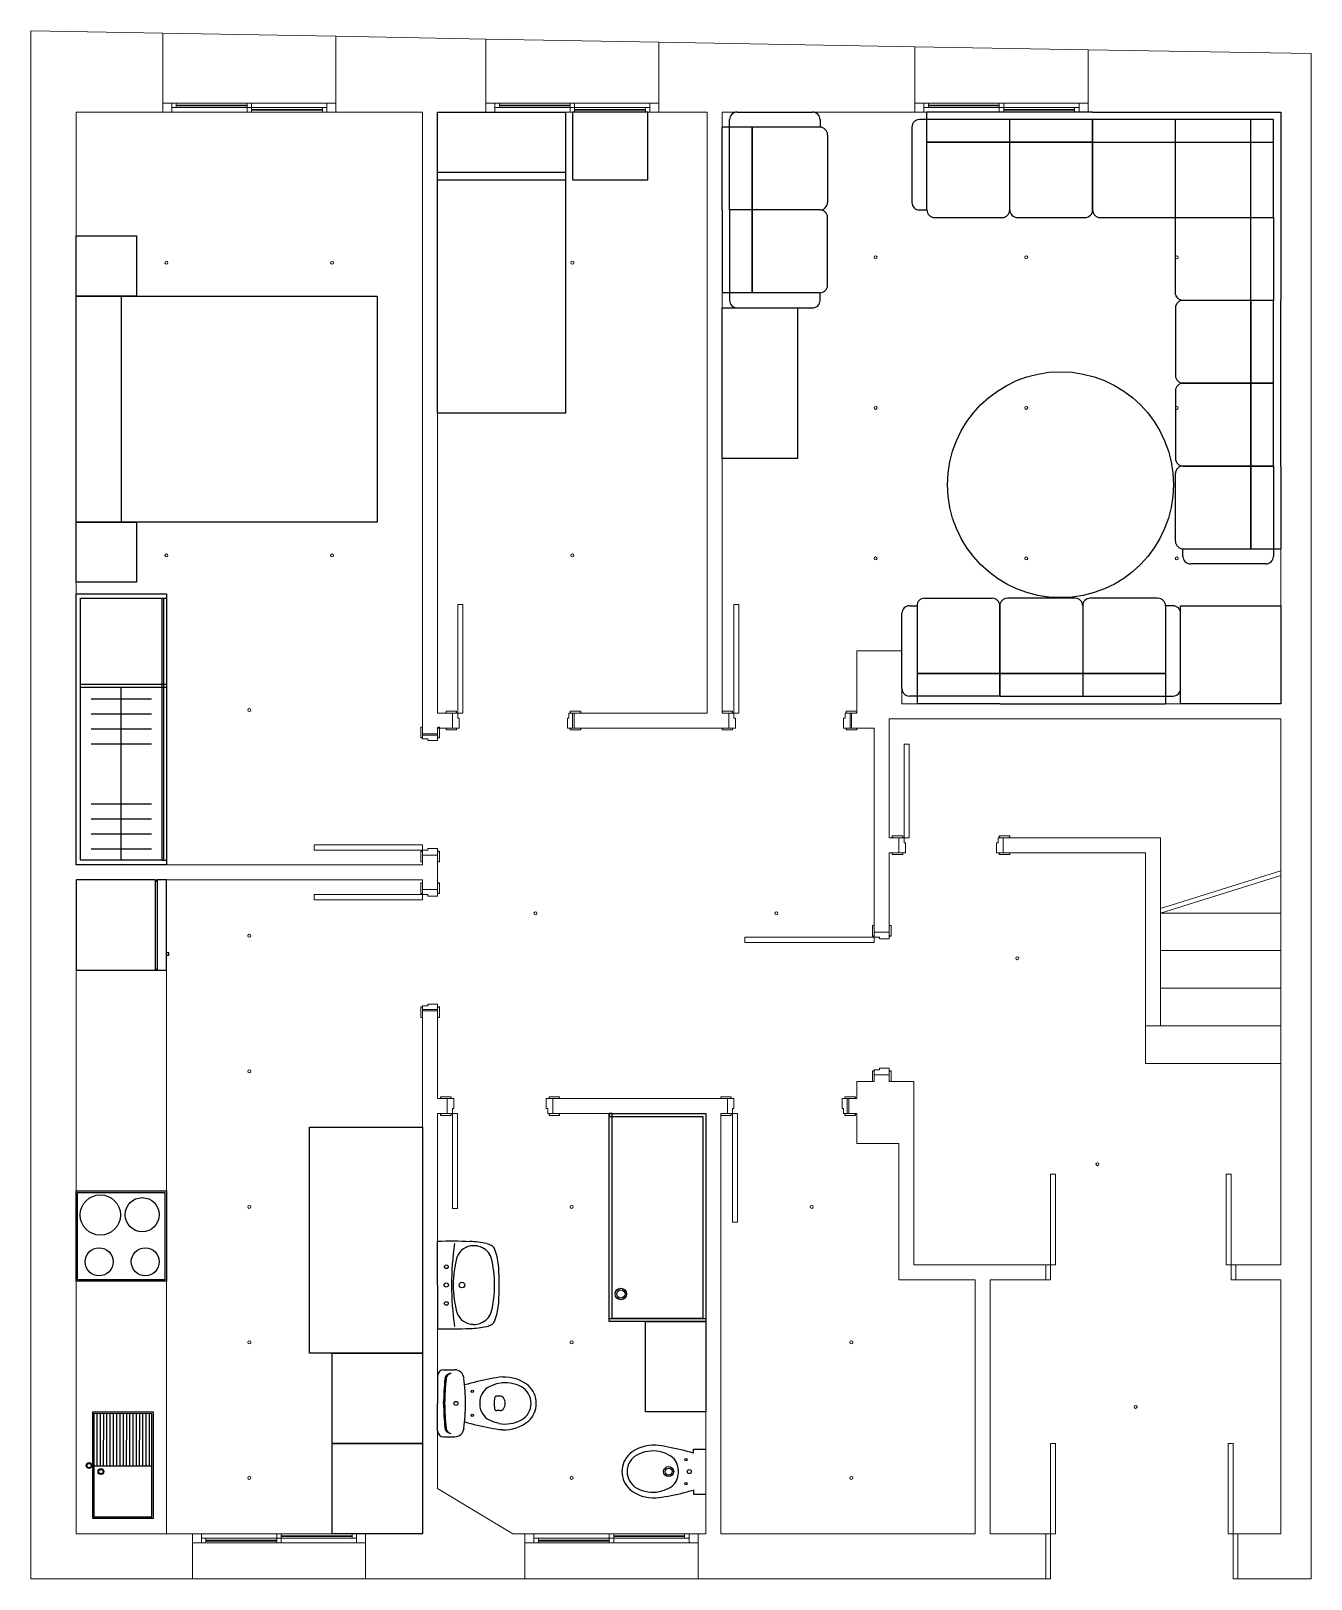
# Model space of a CAD drawing. Header units: millimetres. Extents: x -4.1 to 4.4, y -4.4 to 5.9.
import ezdxf

# ---------------------------------------------------------------- set-up
doc = ezdxf.new("R2010")
doc.units = ezdxf.units.MM
for name, color, linetype, lineweight in [('00_A_CARP', 4, 'Continuous', 9), ('00_A_ESCALERA', 250, 'Continuous', 9), ('00_A_MOBILIARIO', 40, 'Continuous', 5), ('00_A_MUROS', 5, 'Continuous', 15), ('00_A_PUERTAS', 71, 'Continuous', 9), ('00_Iluminacion', 6, 'Continuous', 0), ('00_Orientacion', 1, 'Continuous', 0)]:
    doc.layers.add(name, color=color, linetype=linetype, lineweight=lineweight)
for name, color, linetype in [('AlmacenaminetoAlto_60x40_7', 7, 'Continuous'), ('AlmacenaminetoAlto_60x60_8', 7, 'Continuous'), ('AlmacenaminetoAlto_60x60_9', 7, 'Continuous'), ('Armario_4', 7, 'Continuous'), ('bidé_1', 7, 'Continuous'), ('CamaIndividual_11', 7, 'Continuous'), ('CamaMatrimonio_10', 7, 'Continuous'), ('Ducha_2', 7, 'Continuous'), ('Fregadero_12', 7, 'Continuous'), ('Fuegos_3', 7, 'Continuous'), ('Inodoro_5', 7, 'Continuous'), ('Lavabo_6', 7, 'Continuous'), ('MesaCuadrada_65x65_13', 7, 'Continuous'), ('MesaRectangular_100x75_14', 7, 'Continuous'), ('MesaRedonda_18', 7, 'Continuous'), ('MesillaCuadrada_ 40x40_15', 7, 'Continuous'), ('MesillaCuadrada_ 40x40_16', 7, 'Continuous'), ('MesillaCuadrada_50x45_17', 7, 'Continuous'), ('MuebleRectangular_100x50_19', 7, 'Continuous'), ('Nevera_20', 7, 'Continuous'), ('SofaDerecha_21', 7, 'Continuous'), ('SofaDerecha_23', 7, 'Continuous'), ('SofaDerecha_31', 7, 'Continuous'), ('SofaEsquina_28', 7, 'Continuous'), ('SofaIntermedio_25', 7, 'Continuous'), ('SofaIntermedio_26', 7, 'Continuous'), ('SofaIntermedio_27', 7, 'Continuous'), ('SofaIntermedio_30', 7, 'Continuous'), ('SofaIzquierda_22', 7, 'Continuous'), ('SofaIzquierda_24', 7, 'Continuous'), ('SofaIzquierda_29', 7, 'Continuous')]:
    doc.layers.add(name, color=color, linetype=linetype)

msp = doc.modelspace()

# ---------------------------------------------------------------- linework, layer by layer
at = {"layer": '00_A_CARP'}
for p, q in [((-2.031, 5.38), (-3.181, 5.38)), ((-3.181, 5.32), (-3.181, 5.38)), ((-3.121, 5.32), (-3.121, 5.38)), ((-2.091, 5.35), (-3.121, 5.35)), ((-3.091, 5.367), (-3.091, 5.38)), ((-3.091, 5.367), (-2.621, 5.367)), ((-3.091, 5.362), (-3.091, 5.367)), ((-3.091, 5.362), (-2.621, 5.362)), ((-3.091, 5.35), (-3.091, 5.362)), ((-2.121, 5.337), (-2.121, 5.35)), ((-2.091, 5.32), (-2.091, 5.38)), ((-2.031, 5.32), (-2.031, 5.38)), ((0.114, 5.38), (-1.036, 5.38)), ((-1.036, 5.32), (-1.036, 5.38)), ((-0.976, 5.32), (-0.976, 5.38)), ((0.054, 5.35), (-0.976, 5.35)), ((-0.946, 5.367), (-0.946, 5.38)), ((-0.946, 5.367), (-0.476, 5.367)), ((-0.946, 5.362), (-0.946, 5.367)), ((-0.946, 5.362), (-0.476, 5.362)), ((-0.946, 5.35), (-0.946, 5.362)), ((0.024, 5.337), (0.024, 5.35)), ((0.054, 5.32), (0.054, 5.38)), ((0.114, 5.32), (0.114, 5.38)), ((2.963, 5.38), (1.813, 5.38)), ((1.813, 5.32), (1.813, 5.38)), ((1.873, 5.32), (1.873, 5.38)), ((2.903, 5.35), (1.873, 5.35)), ((1.903, 5.367), (1.903, 5.38)), ((1.903, 5.367), (2.373, 5.367)), ((1.903, 5.362), (1.903, 5.367)), ((1.903, 5.362), (2.373, 5.362)), ((1.903, 5.35), (1.903, 5.362)), ((2.873, 5.337), (2.873, 5.35)), ((2.903, 5.32), (2.903, 5.38)), ((2.963, 5.32), (2.963, 5.38)), ((-2.031, 5.32), (-3.181, 5.32)), ((-2.121, 5.337), (-2.591, 5.337)), ((-2.121, 5.332), (-2.591, 5.332)), ((-2.121, 5.337), (-2.121, 5.332)), ((-2.121, 5.32), (-2.121, 5.332)), ((0.114, 5.32), (-1.036, 5.32)), ((0.024, 5.337), (-0.446, 5.337)), ((0.024, 5.332), (-0.446, 5.332)), ((0.024, 5.337), (0.024, 5.332)), ((0.024, 5.32), (0.024, 5.332)), ((2.963, 5.32), (1.813, 5.32)), ((2.873, 5.337), (2.403, 5.337)), ((2.873, 5.332), (2.403, 5.332)), ((2.873, 5.337), (2.873, 5.332)), ((2.873, 5.32), (2.873, 5.332)), ((-1.834, -4.12), (-2.984, -4.12)), ((-2.984, -4.12), (-2.984, -4.18)), ((-1.834, -4.18), (-2.984, -4.18)), ((-2.924, -4.12), (-2.924, -4.18)), ((-1.894, -4.15), (-2.924, -4.15)), ((-2.894, -4.15), (-2.894, -4.163)), ((-2.894, -4.163), (-2.424, -4.163)), ((-2.894, -4.163), (-2.894, -4.168)), ((-2.894, -4.168), (-2.424, -4.168)), ((-2.894, -4.168), (-2.894, -4.18)), ((-1.924, -4.133), (-2.394, -4.133)), ((-1.924, -4.138), (-2.394, -4.138)), ((-1.924, -4.12), (-1.924, -4.133)), ((-1.924, -4.138), (-1.924, -4.133)), ((-1.924, -4.138), (-1.924, -4.15)), ((-1.894, -4.12), (-1.894, -4.18)), ((-1.834, -4.12), (-1.834, -4.18)), ((0.374, -4.12), (-0.776, -4.12)), ((-0.776, -4.12), (-0.776, -4.18)), ((0.374, -4.18), (-0.776, -4.18)), ((-0.716, -4.12), (-0.716, -4.18)), ((0.314, -4.15), (-0.716, -4.15)), ((-0.686, -4.15), (-0.686, -4.163)), ((-0.686, -4.163), (-0.216, -4.163)), ((-0.686, -4.163), (-0.686, -4.168)), ((-0.686, -4.168), (-0.216, -4.168)), ((-0.686, -4.168), (-0.686, -4.18)), ((0.284, -4.133), (-0.186, -4.133)), ((0.284, -4.138), (-0.186, -4.138)), ((0.284, -4.12), (0.284, -4.133)), ((0.284, -4.138), (0.284, -4.133)), ((0.284, -4.138), (0.284, -4.15)), ((0.314, -4.12), (0.314, -4.18)), ((0.374, -4.12), (0.374, -4.18))]:
    msp.add_line(p, q, dxfattribs=at)
at = {"layer": '00_A_CARP', "linetype": 'Continuous'}
for points in [[(-3.181, 5.843), (-2.031, 5.823)], [(-1.036, 5.805), (0.114, 5.785)], [(1.813, 5.754), (2.963, 5.734)], [(-2.984, -4.42), (-1.834, -4.42)], [(-0.776, -4.42), (0.374, -4.42)]]:
    msp.add_lwpolyline(points, dxfattribs=at)
at = {"layer": '00_A_CARP'}
for points in [[(-2.621, 5.38), (-2.621, 5.32)], [(-2.591, 5.38), (-2.591, 5.32)], [(-0.476, 5.38), (-0.476, 5.32)], [(-0.446, 5.38), (-0.446, 5.32)], [(2.373, 5.38), (2.373, 5.32)], [(2.403, 5.38), (2.403, 5.32)], [(-2.424, -4.18), (-2.424, -4.12)], [(-2.394, -4.18), (-2.394, -4.12)], [(-0.216, -4.18), (-0.216, -4.12)], [(-0.186, -4.18), (-0.186, -4.12)]]:
    msp.add_lwpolyline(points, dxfattribs=at)
at = {"layer": '00_A_ESCALERA', "linetype": 'Continuous'}
for points in [[(4.243, 0.283), (3.443, 0.033)], [(4.243, 0.252), (3.443, 0.002)], [(3.443, 0.002), (4.243, 0.002)], [(4.243, 0.002), (3.443, 0.002)], [(3.443, -0.248), (4.243, -0.248)], [(4.243, -0.248), (3.443, -0.248)], [(3.443, -0.498), (4.243, -0.498)], [(4.243, -0.498), (3.443, -0.498)], [(4.243, -0.998), (3.343, -0.998), (3.343, -0.748), (4.243, -0.748)], [(4.243, -0.748), (3.343, -0.748), (3.343, -0.748)]]:
    msp.add_lwpolyline(points, dxfattribs=at)
at = {"layer": '00_A_MOBILIARIO', "linetype": 'Continuous'}
msp.add_lwpolyline([(-3.756, -0.378), (-3.156, -0.378), (-3.156, -4.12)], dxfattribs=at)
at = {"layer": '00_A_MUROS', "linetype": 'Continuous'}
for points in [[(-3.181, 5.843), (-4.056, 5.859), (-4.056, -4.42), (-2.984, -4.42)], [(-3.181, 5.32), (-3.181, 5.843)], [(-1.036, 5.805), (-2.031, 5.823)], [(-2.031, 5.32), (-2.031, 5.823)], [(-1.036, 5.32), (-1.036, 5.805)], [(1.813, 5.754), (0.114, 5.785)], [(0.114, 5.32), (0.114, 5.785)], [(4.243, 1.392), (1.727, 1.392), (1.727, 1.392), (1.727, 1.542), (1.727, 1.742), (1.427, 1.742), (1.427, 1.33), (1.393, 1.33), (1.393, 1.23), (1.543, 1.23), (1.543, -0.125), (1.643, -0.125), (1.643, 0.402), (1.707, 0.402), (1.707, 0.502), (1.643, 0.502), (1.643, 1.292), (4.243, 1.292), (4.243, -2.333), (3.943, -2.333), (3.943, -2.433), (4.243, -2.433), (4.243, -4.12), (3.956, -4.12), (3.956, -4.42), (4.443, -4.42), (4.443, 5.708), (2.963, 5.734)], [(1.813, 5.32), (1.813, 5.754)], [(2.963, 5.32), (2.963, 5.734)], [(-3.756, 0.322), (-3.756, 5.32), (-3.181, 5.32)], [(-2.031, 5.32), (-1.456, 5.32), (-1.456, 1.182), (-1.356, 1.182), (-1.356, 1.23), (-1.256, 1.23), (-1.256, 1.33)], [(-1.256, 1.33), (-1.356, 1.33), (-1.356, 5.32), (-1.036, 5.32)], [(0.114, 5.32), (0.433, 5.32), (0.433, 1.33), (-0.46, 1.33), (-0.46, 1.23), (0.577, 1.23)], [(1.813, 5.32), (0.533, 5.32), (0.533, 1.33), (0.577, 1.33)], [(4.243, 1.392), (4.243, 5.32), (2.963, 5.32)], [(0.577, 1.33), (0.577, 1.23)], [(1.647, 0.502), (1.707, 0.502)], [(2.399, 0.402), (2.399, 0.502), (3.443, 0.502), (3.443, -0.748), (3.343, -0.748), (3.343, 0.402), (2.399, 0.402)], [(-1.456, 0.322), (-3.756, 0.322)], [(-1.456, 0.322), (-1.456, 0.386)], [(-1.456, 0.386), (-1.356, 0.386)], [(-1.356, 0.158), (-1.356, 0.386)], [(-2.984, -4.42), (-2.984, -4.12), (-3.756, -4.12), (-3.756, 0.222)], [(-1.456, 0.222), (-3.756, 0.222)], [(-1.456, 0.158), (-1.456, 0.222)], [(-1.456, 0.158), (-1.356, 0.158)], [(-1.456, -4.12), (-1.456, -0.638)], [(-1.456, -0.638), (-1.356, -0.638), (-1.356, -1.23), (-1.292, -1.23)], [(0.524, -4.12), (2.213, -4.12), (2.213, -2.433), (1.707, -2.433), (1.707, -1.529), (1.427, -1.529), (1.427, -1.33), (1.364, -1.33), (1.364, -1.23), (1.427, -1.23), (1.427, -1.117), (1.543, -1.117), (1.543, -1.073), (1.643, -1.073), (1.643, -1.117)], [(2.683, -4.12), (2.313, -4.12), (2.313, -2.433), (2.683, -2.433), (2.683, -2.333), (2.333, -2.333), (1.807, -2.333), (1.807, -1.117), (1.643, -1.117), (1.727, -1.117)], [(-1.292, -1.23), (-1.292, -1.33), (-1.356, -1.33), (-1.356, -3.82)], [(-0.59, -1.23), (0.568, -1.23), (0.568, -1.33), (0.524, -1.33), (0.524, -4.12)], [(-0.59, -1.23), (-0.59, -1.33), (0.424, -1.33), (0.424, -4.12)], [(2.433, -2.433), (2.313, -2.433)], [(-1.356, -3.82), (-0.856, -4.12)], [(-1.456, -4.12), (-1.834, -4.12)], [(-1.834, -4.12), (-1.834, -4.42)], [(-0.776, -4.12), (-0.856, -4.12)], [(-0.776, -4.12), (-0.776, -4.42)], [(0.424, -4.12), (0.374, -4.12)], [(0.374, -4.12), (0.374, -4.42)], [(2.683, -4.12), (2.683, -4.42)], [(-1.834, -4.42), (-0.776, -4.42)], [(0.374, -4.42), (2.683, -4.42)]]:
    msp.add_lwpolyline(points, dxfattribs=at)
at = {"layer": '00_A_PUERTAS', "lineweight": 0, "extrusion": (-3.58896e-08, 2.68104e-09, 1)}
for p, q in [((-1.3, 1.333), (-1.3, 1.342)), ((-1.3, 1.342), (-1.23, 1.342)), ((-1.23, 1.342), (-1.23, 1.333)), ((-0.476, 1.342), (-0.476, 1.333)), ((-0.406, 1.342), (-0.476, 1.342)), ((-0.406, 1.333), (-0.406, 1.342)), ((0.533, 1.333), (0.533, 1.342)), ((0.533, 1.342), (0.603, 1.342)), ((0.603, 1.342), (0.603, 1.333)), ((1.357, 1.342), (1.357, 1.333)), ((1.427, 1.342), (1.357, 1.342)), ((1.427, 1.333), (1.427, 1.342)), ((-1.297, 1.333), (-1.3, 1.333)), ((-1.297, 1.33), (-1.297, 1.333)), ((-1.233, 1.33), (-1.297, 1.33)), ((-1.23, 1.333), (-1.233, 1.333)), ((-1.233, 1.333), (-1.233, 1.33)), ((-0.494, 1.295), (-0.494, 1.23)), ((-0.484, 1.295), (-0.494, 1.295)), ((-0.484, 1.33), (-0.484, 1.295)), ((-0.45, 1.33), (-0.484, 1.33)), ((-0.476, 1.333), (-0.473, 1.333)), ((-0.473, 1.333), (-0.473, 1.33)), ((-0.473, 1.33), (-0.409, 1.33)), ((-0.45, 1.33), (-0.45, 1.23)), ((-0.409, 1.333), (-0.406, 1.333)), ((-0.409, 1.33), (-0.409, 1.333)), ((0.536, 1.333), (0.533, 1.333)), ((0.536, 1.33), (0.536, 1.333)), ((0.6, 1.33), (0.536, 1.33)), ((0.603, 1.333), (0.6, 1.333)), ((0.6, 1.333), (0.6, 1.33)), ((1.339, 1.295), (1.339, 1.23)), ((1.349, 1.295), (1.339, 1.295)), ((1.349, 1.33), (1.349, 1.295)), ((1.383, 1.33), (1.349, 1.33)), ((1.357, 1.333), (1.36, 1.333)), ((1.36, 1.333), (1.36, 1.33)), ((1.36, 1.33), (1.424, 1.33)), ((1.383, 1.33), (1.383, 1.23)), ((1.424, 1.333), (1.427, 1.333)), ((1.424, 1.33), (1.424, 1.333)), ((-1.297, 1.227), (-1.3, 1.227)), ((-1.3, 1.227), (-1.3, 1.218)), ((-1.3, 1.218), (-1.23, 1.218)), ((-1.297, 1.23), (-1.297, 1.227)), ((-1.233, 1.23), (-1.297, 1.23)), ((-1.233, 1.227), (-1.233, 1.23)), ((-1.23, 1.227), (-1.233, 1.227)), ((-1.23, 1.218), (-1.23, 1.227)), ((-0.45, 1.23), (-0.494, 1.23)), ((-0.476, 1.218), (-0.476, 1.227)), ((-0.476, 1.227), (-0.473, 1.227)), ((-0.406, 1.218), (-0.476, 1.218)), ((-0.473, 1.227), (-0.473, 1.23)), ((-0.473, 1.23), (-0.409, 1.23)), ((-0.409, 1.23), (-0.409, 1.227)), ((-0.409, 1.227), (-0.406, 1.227)), ((-0.406, 1.227), (-0.406, 1.218)), ((0.536, 1.227), (0.533, 1.227)), ((0.533, 1.227), (0.533, 1.218)), ((0.533, 1.218), (0.603, 1.218)), ((0.536, 1.23), (0.536, 1.227)), ((0.6, 1.23), (0.536, 1.23)), ((0.6, 1.227), (0.6, 1.23)), ((0.603, 1.227), (0.6, 1.227)), ((0.603, 1.218), (0.603, 1.227)), ((1.383, 1.23), (1.339, 1.23)), ((1.357, 1.218), (1.357, 1.227)), ((1.357, 1.227), (1.36, 1.227)), ((1.427, 1.218), (1.357, 1.218)), ((1.36, 1.227), (1.36, 1.23)), ((1.36, 1.23), (1.424, 1.23)), ((1.424, 1.23), (1.424, 1.227)), ((1.424, 1.227), (1.427, 1.227)), ((1.427, 1.227), (1.427, 1.218)), ((1.663, 0.505), (1.663, 0.514)), ((1.663, 0.514), (1.733, 0.514)), ((1.666, 0.505), (1.663, 0.505)), ((1.666, 0.502), (1.666, 0.505)), ((1.73, 0.502), (1.666, 0.502)), ((1.707, 0.502), (1.707, 0.402)), ((1.707, 0.502), (1.741, 0.502)), ((1.733, 0.505), (1.73, 0.505)), ((1.73, 0.505), (1.73, 0.502)), ((1.733, 0.514), (1.733, 0.505)), ((1.741, 0.502), (1.741, 0.467)), ((1.741, 0.467), (1.751, 0.467)), ((1.751, 0.467), (1.751, 0.402)), ((2.355, 0.467), (2.355, 0.402)), ((2.365, 0.467), (2.355, 0.467)), ((2.365, 0.502), (2.365, 0.467)), ((2.399, 0.502), (2.365, 0.502)), ((2.373, 0.514), (2.373, 0.505)), ((2.443, 0.514), (2.373, 0.514)), ((2.373, 0.505), (2.376, 0.505)), ((2.376, 0.505), (2.376, 0.502)), ((2.376, 0.502), (2.44, 0.502)), ((2.399, 0.502), (2.399, 0.402)), ((2.44, 0.505), (2.443, 0.505)), ((2.44, 0.502), (2.44, 0.505)), ((2.443, 0.505), (2.443, 0.514)), ((1.666, 0.399), (1.663, 0.399)), ((1.663, 0.399), (1.663, 0.39)), ((1.663, 0.39), (1.733, 0.39)), ((1.666, 0.402), (1.666, 0.399)), ((1.73, 0.402), (1.666, 0.402)), ((1.707, 0.402), (1.751, 0.402)), ((1.73, 0.399), (1.73, 0.402)), ((1.733, 0.399), (1.73, 0.399)), ((1.733, 0.39), (1.733, 0.399)), ((2.399, 0.402), (2.355, 0.402)), ((2.373, 0.39), (2.373, 0.399)), ((2.373, 0.399), (2.376, 0.399)), ((2.443, 0.39), (2.373, 0.39)), ((2.376, 0.399), (2.376, 0.402)), ((2.376, 0.402), (2.44, 0.402)), ((2.44, 0.402), (2.44, 0.399)), ((2.44, 0.399), (2.443, 0.399)), ((2.443, 0.399), (2.443, 0.39))]:
    msp.add_line(p, q, dxfattribs=at)
at = {"layer": '00_A_PUERTAS', "lineweight": 0, "extrusion": (-2.68104e-09, -3.58896e-08, 1)}
for p, q in [((-1.459, 1.236), (-1.468, 1.236)), ((-1.468, 1.236), (-1.468, 1.166)), ((-1.459, 1.233), (-1.459, 1.236)), ((-1.353, 1.233), (-1.353, 1.236)), ((-1.353, 1.236), (-1.344, 1.236)), ((-1.344, 1.236), (-1.344, 1.166)), ((-1.468, 1.166), (-1.459, 1.166)), ((-1.456, 1.233), (-1.459, 1.233)), ((-1.459, 1.166), (-1.459, 1.169)), ((-1.459, 1.169), (-1.456, 1.169)), ((-1.456, 1.169), (-1.456, 1.233)), ((-1.456, 1.192), (-1.356, 1.192)), ((-1.456, 1.192), (-1.456, 1.158)), ((-1.456, 1.158), (-1.421, 1.158)), ((-1.421, 1.158), (-1.421, 1.148)), ((-1.421, 1.148), (-1.356, 1.148)), ((-1.356, 1.233), (-1.353, 1.233)), ((-1.356, 1.169), (-1.356, 1.233)), ((-1.356, 1.192), (-1.356, 1.148)), ((-1.353, 1.169), (-1.356, 1.169)), ((-1.353, 1.166), (-1.353, 1.169)), ((-1.344, 1.166), (-1.353, 1.166)), ((-1.468, 0.412), (-1.459, 0.412)), ((-1.468, 0.342), (-1.468, 0.412)), ((-1.459, 0.412), (-1.459, 0.409)), ((-1.344, 0.412), (-1.353, 0.412)), ((-1.353, 0.412), (-1.353, 0.409)), ((-1.344, 0.342), (-1.344, 0.412)), ((-1.459, 0.342), (-1.468, 0.342)), ((-1.459, 0.409), (-1.456, 0.409)), ((-1.459, 0.345), (-1.459, 0.342)), ((-1.456, 0.345), (-1.459, 0.345)), ((-1.456, 0.409), (-1.456, 0.345)), ((-1.353, 0.409), (-1.356, 0.409)), ((-1.356, 0.409), (-1.356, 0.345)), ((-1.356, 0.345), (-1.353, 0.345)), ((-1.353, 0.345), (-1.353, 0.342)), ((-1.353, 0.342), (-1.344, 0.342))]:
    msp.add_line(p, q, dxfattribs=at)
at = {"layer": '00_A_PUERTAS', "lineweight": 0, "extrusion": (-2.68104e-09, 3.58896e-08, 1)}
for p, q in [((-1.459, 0.202), (-1.468, 0.202)), ((-1.468, 0.202), (-1.468, 0.132)), ((-1.468, 0.132), (-1.459, 0.132)), ((-1.459, 0.199), (-1.459, 0.202)), ((-1.456, 0.199), (-1.459, 0.199)), ((-1.459, 0.132), (-1.459, 0.135)), ((-1.459, 0.135), (-1.456, 0.135)), ((-1.456, 0.135), (-1.456, 0.199)), ((-1.356, 0.199), (-1.353, 0.199)), ((-1.356, 0.135), (-1.356, 0.199)), ((-1.353, 0.135), (-1.356, 0.135)), ((-1.353, 0.199), (-1.353, 0.202)), ((-1.353, 0.202), (-1.344, 0.202)), ((-1.353, 0.132), (-1.353, 0.135)), ((-1.344, 0.132), (-1.353, 0.132)), ((-1.344, 0.202), (-1.344, 0.132)), ((1.54, -0.081), (1.531, -0.081)), ((1.531, -0.081), (1.531, -0.151)), ((1.54, -0.084), (1.54, -0.081)), ((1.543, -0.084), (1.54, -0.084)), ((1.543, -0.148), (1.543, -0.084)), ((1.643, -0.084), (1.646, -0.084)), ((1.643, -0.148), (1.643, -0.084)), ((1.646, -0.084), (1.646, -0.081)), ((1.646, -0.081), (1.655, -0.081)), ((1.655, -0.081), (1.655, -0.151)), ((1.531, -0.151), (1.54, -0.151)), ((1.54, -0.151), (1.54, -0.148)), ((1.54, -0.148), (1.543, -0.148)), ((1.646, -0.148), (1.643, -0.148)), ((1.646, -0.151), (1.646, -0.148)), ((1.655, -0.151), (1.646, -0.151)), ((-1.456, -0.614), (-1.421, -0.614)), ((-1.456, -0.648), (-1.456, -0.614)), ((-1.421, -0.604), (-1.356, -0.604)), ((-1.421, -0.614), (-1.421, -0.604)), ((-1.356, -0.648), (-1.356, -0.604)), ((-1.468, -0.622), (-1.459, -0.622)), ((-1.468, -0.692), (-1.468, -0.622)), ((-1.459, -0.692), (-1.468, -0.692)), ((-1.459, -0.622), (-1.459, -0.625)), ((-1.459, -0.625), (-1.456, -0.625)), ((-1.459, -0.689), (-1.459, -0.692)), ((-1.456, -0.689), (-1.459, -0.689)), ((-1.456, -0.625), (-1.456, -0.689)), ((-1.456, -0.648), (-1.356, -0.648)), ((-1.353, -0.625), (-1.356, -0.625)), ((-1.356, -0.625), (-1.356, -0.689)), ((-1.356, -0.689), (-1.353, -0.689)), ((-1.344, -0.622), (-1.353, -0.622)), ((-1.353, -0.622), (-1.353, -0.625)), ((-1.353, -0.689), (-1.353, -0.692)), ((-1.353, -0.692), (-1.344, -0.692)), ((-1.344, -0.692), (-1.344, -0.622)), ((1.531, -1.047), (1.54, -1.047)), ((1.531, -1.117), (1.531, -1.047)), ((1.54, -1.117), (1.531, -1.117)), ((1.54, -1.047), (1.54, -1.05)), ((1.54, -1.05), (1.543, -1.05)), ((1.54, -1.114), (1.54, -1.117)), ((1.543, -1.114), (1.54, -1.114)), ((1.543, -1.039), (1.578, -1.039)), ((1.543, -1.073), (1.543, -1.039)), ((1.543, -1.05), (1.543, -1.114)), ((1.543, -1.073), (1.643, -1.073)), ((1.578, -1.029), (1.643, -1.029)), ((1.578, -1.039), (1.578, -1.029)), ((1.643, -1.073), (1.643, -1.029)), ((1.646, -1.05), (1.643, -1.05)), ((1.643, -1.05), (1.643, -1.114)), ((1.643, -1.114), (1.646, -1.114)), ((1.655, -1.047), (1.646, -1.047)), ((1.646, -1.047), (1.646, -1.05)), ((1.646, -1.114), (1.646, -1.117)), ((1.646, -1.117), (1.655, -1.117)), ((1.655, -1.117), (1.655, -1.047))]:
    msp.add_line(p, q, dxfattribs=at)
at = {"layer": '00_A_PUERTAS', "lineweight": 0, "extrusion": (-3.58896e-08, -2.68104e-09, 1)}
for p, q in [((-1.336, -1.227), (-1.336, -1.218)), ((-1.336, -1.218), (-1.266, -1.218)), ((-1.333, -1.227), (-1.336, -1.227)), ((-1.333, -1.23), (-1.333, -1.227)), ((-1.269, -1.23), (-1.333, -1.23)), ((-1.292, -1.33), (-1.292, -1.23)), ((-1.292, -1.23), (-1.248, -1.23)), ((-1.266, -1.227), (-1.269, -1.227)), ((-1.269, -1.227), (-1.269, -1.23)), ((-1.266, -1.218), (-1.266, -1.227)), ((-1.248, -1.295), (-1.248, -1.23)), ((-0.634, -1.295), (-0.634, -1.23)), ((-0.59, -1.23), (-0.634, -1.23)), ((-0.616, -1.218), (-0.616, -1.227)), ((-0.546, -1.218), (-0.616, -1.218)), ((-0.616, -1.227), (-0.613, -1.227)), ((-0.613, -1.227), (-0.613, -1.23)), ((-0.613, -1.23), (-0.549, -1.23)), ((-0.59, -1.33), (-0.59, -1.23)), ((-0.549, -1.227), (-0.546, -1.227)), ((-0.549, -1.23), (-0.549, -1.227)), ((-0.546, -1.227), (-0.546, -1.218)), ((0.524, -1.227), (0.524, -1.218)), ((0.524, -1.218), (0.594, -1.218)), ((0.527, -1.227), (0.524, -1.227)), ((0.527, -1.23), (0.527, -1.227)), ((0.591, -1.23), (0.527, -1.23)), ((0.594, -1.227), (0.591, -1.227)), ((0.591, -1.227), (0.591, -1.23)), ((0.594, -1.218), (0.594, -1.227)), ((1.33, -1.295), (1.33, -1.23)), ((1.374, -1.23), (1.33, -1.23)), ((1.348, -1.218), (1.348, -1.227)), ((1.418, -1.218), (1.348, -1.218)), ((1.348, -1.227), (1.351, -1.227)), ((1.351, -1.227), (1.351, -1.23)), ((1.351, -1.23), (1.415, -1.23)), ((1.374, -1.33), (1.374, -1.23)), ((1.415, -1.227), (1.418, -1.227)), ((1.415, -1.23), (1.415, -1.227)), ((1.418, -1.227), (1.418, -1.218)), ((-1.333, -1.333), (-1.336, -1.333)), ((-1.336, -1.333), (-1.336, -1.342)), ((-1.333, -1.33), (-1.333, -1.333)), ((-1.269, -1.33), (-1.333, -1.33)), ((-1.292, -1.33), (-1.258, -1.33)), ((-1.269, -1.333), (-1.269, -1.33)), ((-1.266, -1.333), (-1.269, -1.333)), ((-1.266, -1.342), (-1.266, -1.333)), ((-1.258, -1.295), (-1.248, -1.295)), ((-1.258, -1.33), (-1.258, -1.295)), ((-0.624, -1.295), (-0.634, -1.295)), ((-0.624, -1.33), (-0.624, -1.295)), ((-0.59, -1.33), (-0.624, -1.33)), ((-0.616, -1.342), (-0.616, -1.333)), ((-0.616, -1.333), (-0.613, -1.333)), ((-0.613, -1.333), (-0.613, -1.33)), ((-0.613, -1.33), (-0.549, -1.33)), ((-0.549, -1.33), (-0.549, -1.333)), ((-0.549, -1.333), (-0.546, -1.333)), ((-0.546, -1.333), (-0.546, -1.342)), ((0.527, -1.333), (0.524, -1.333)), ((0.524, -1.333), (0.524, -1.342)), ((0.527, -1.33), (0.527, -1.333)), ((0.591, -1.33), (0.527, -1.33)), ((0.591, -1.333), (0.591, -1.33)), ((0.594, -1.333), (0.591, -1.333)), ((0.594, -1.342), (0.594, -1.333)), ((1.34, -1.295), (1.33, -1.295)), ((1.34, -1.33), (1.34, -1.295)), ((1.374, -1.33), (1.34, -1.33)), ((1.348, -1.342), (1.348, -1.333)), ((1.348, -1.333), (1.351, -1.333)), ((1.351, -1.333), (1.351, -1.33)), ((1.351, -1.33), (1.415, -1.33)), ((1.415, -1.33), (1.415, -1.333)), ((1.415, -1.333), (1.418, -1.333)), ((1.418, -1.333), (1.418, -1.342)), ((-1.336, -1.342), (-1.266, -1.342)), ((-0.546, -1.342), (-0.616, -1.342)), ((0.524, -1.342), (0.594, -1.342)), ((1.418, -1.342), (1.348, -1.342))]:
    msp.add_line(p, q, dxfattribs=at)
at = {"layer": '00_A_PUERTAS', "lineweight": 0}
for points in [[(1.741, 1.122), (1.741, 0.502), (1.775, 0.502), (1.775, 1.122)], [(-1.258, -1.96), (-1.258, -1.33), (-1.224, -1.33), (-1.224, -1.96)], [(2.747, -1.733), (2.747, -2.333), (2.713, -2.333), (2.713, -1.733)], [(3.913, -1.733), (3.913, -2.333), (3.879, -2.333), (3.879, -1.733)], [(2.713, -3.52), (2.713, -4.12), (2.747, -4.12), (2.747, -3.52)], [(3.926, -3.52), (3.926, -4.12), (3.892, -4.12), (3.892, -3.52)]]:
    msp.add_lwpolyline(points, close=True, dxfattribs=at)
at = {"layer": '00_A_PUERTAS', "linetype": 'Continuous'}
for points in [[(2.683, -2.333), (2.713, -2.333), (2.713, -2.433), (2.683, -2.433)], [(3.913, -2.333), (3.943, -2.333), (3.943, -2.433), (3.913, -2.433)], [(2.713, -4.12), (2.683, -4.12), (2.683, -4.42), (2.713, -4.42)], [(3.926, -4.12), (3.956, -4.12), (3.956, -4.42), (3.926, -4.42)]]:
    msp.add_lwpolyline(points, close=True, dxfattribs=at)
at = {"layer": '00_A_PUERTAS', "lineweight": 0}
for points in [[(-1.188, 1.33, 0), (-1.188, 2.05, 0), (-1.222, 2.05, 0), (-1.222, 1.33, 0)], [(0.645, 1.33, 0), (0.645, 2.05, 0), (0.611, 2.05, 0), (0.611, 1.33, 0)], [(-1.222, 1.33, 0), (-1.256, 1.33, 0), (-1.256, 1.23, 0), (-1.212, 1.23, 0), (-1.212, 1.295, 0), (-1.222, 1.295, 0)], [(0.611, 1.33, 0), (0.577, 1.33, 0), (0.577, 1.23, 0), (0.621, 1.23, 0), (0.621, 1.295, 0), (0.611, 1.295, 0)], [(-1.456, 0.454, 0), (-2.176, 0.454, 0), (-2.176, 0.42, 0), (-1.456, 0.42, 0)], [(-1.456, 0.42, 0), (-1.456, 0.386, 0), (-1.356, 0.386, 0), (-1.356, 0.43, 0), (-1.421, 0.43, 0), (-1.421, 0.42, 0)], [(-1.456, 0.09, 0), (-2.176, 0.09, 0), (-2.176, 0.124, 0), (-1.456, 0.124, 0)], [(-1.456, 0.124, 0), (-1.456, 0.158, 0), (-1.356, 0.158, 0), (-1.356, 0.114, 0), (-1.421, 0.114, 0), (-1.421, 0.124, 0)], [(1.543, -0.193, 0), (0.683, -0.193, 0), (0.683, -0.159, 0), (1.543, -0.159, 0)], [(1.543, -0.159, 0), (1.543, -0.125, 0), (1.643, -0.125, 0), (1.643, -0.169, 0), (1.578, -0.169, 0), (1.578, -0.159, 0)], [(0.602, -1.33, 0), (0.568, -1.33, 0), (0.568, -1.23, 0), (0.612, -1.23, 0), (0.612, -1.295, 0), (0.602, -1.295, 0)], [(0.636, -1.33, 0), (0.636, -2.05, 0), (0.602, -2.05, 0), (0.602, -1.33, 0)]]:
    msp.add_polyline3d(points, close=True, dxfattribs=at)
at = {"layer": '00_Iluminacion', "linetype": 'Continuous'}
for centre in [(-3.156, 4.32), (-2.056, 4.32), (-0.461, 4.32), (1.552, 4.356), (2.552, 4.356), (3.552, 4.356), (1.552, 3.356), (2.552, 3.356), (3.552, 3.356), (-3.156, 2.376), (-2.056, 2.376), (-0.461, 2.376), (1.552, 2.356), (2.552, 2.356), (3.552, 2.356), (-2.606, 1.349), (-0.706, 0), (0.894, 0), (-2.606, -0.149), (2.493, -0.298), (-2.606, -1.049), (3.025, -1.666), (-2.606, -1.949), (-0.466, -1.949), (1.128, -1.949), (-2.606, -2.849), (-0.466, -2.849), (1.391, -2.849), (3.278, -3.277), (-2.606, -3.749), (-0.466, -3.749), (1.391, -3.749)]:
    msp.add_circle(centre, 0.01, dxfattribs=at)
at = {"layer": '00_Orientacion', "linetype": 'Continuous'}
for p, q in [((-1.356, 5.32), (-0.506, 5.32)), ((-0.46, 5.32), (0.04, 5.32)), ((1.893, 5.32), (2.443, 5.32)), ((2.443, 5.32), (2.993, 5.32)), ((2.993, 5.32), (4.243, 5.32)), ((0.533, 5.22), (0.533, 4.12)), ((-3.756, 4.498), (-3.756, 4.098)), ((-3.756, 4.098), (-3.756, 2.598)), ((0.533, 4.02), (0.533, 3.02)), ((4.243, 3.52), (4.243, 4.07)), ((4.243, 2.97), (4.243, 3.52)), ((4.243, 2.97), (4.243, 2.42)), ((-3.756, 2.598), (-3.756, 2.198)), ((-3.756, 2.122), (-3.756, 0.322)), ((4.243, 2.042), (4.243, 1.392)), ((1.827, 1.392), (3.477, 1.392)), ((-3.756, 0.222), (-3.756, -0.378)), ((-0.216, -1.33), (0.424, -1.33)), ((-1.456, -1.42), (-1.456, -2.92)), ((-3.756, -1.843), (-3.756, -2.443)), ((-1.356, -2.178), (-1.356, -2.758)), ((0.424, -2.71), (0.424, -3.31)), ((-1.456, -2.92), (-1.456, -3.52)), ((-1.356, -3.071), (-1.356, -3.436)), ((-1.456, -3.52), (-1.456, -4.12)), ((0.424, -3.557), (0.424, -3.857))]:
    msp.add_line(p, q, dxfattribs=at)
at = {"layer": 'AlmacenaminetoAlto_60x40_7', "linetype": 'Continuous'}
msp.add_lwpolyline([(0.424, -3.31), (0.024, -3.31), (0.024, -2.71), (0.424, -2.71)], close=True, dxfattribs=at)
at = {"layer": 'AlmacenaminetoAlto_60x60_8', "linetype": 'Continuous'}
msp.add_lwpolyline([(-1.456, -3.52), (-2.056, -3.52), (-2.056, -2.92), (-1.456, -2.92)], close=True, dxfattribs=at)
at = {"layer": 'AlmacenaminetoAlto_60x60_9', "linetype": 'Continuous'}
msp.add_lwpolyline([(-1.456, -4.12), (-2.056, -4.12), (-2.056, -3.52), (-1.456, -3.52)], close=True, dxfattribs=at)
at = {"layer": 'Armario_4', "linetype": 'Continuous'}
for points in [[(-3.756, 2.122), (-3.156, 2.122), (-3.156, 0.322), (-3.756, 0.322)], [(-3.726, 2.092), (-3.186, 2.092), (-3.186, 0.352), (-3.726, 0.352)]]:
    msp.add_lwpolyline(points, close=True, dxfattribs=at)
for points in [[(-3.186, 2.092), (-3.156, 2.092)], [(-3.176, 2.092), (-3.176, 0.352)], [(-3.726, 1.522), (-3.156, 1.522)], [(-3.726, 1.502), (-3.156, 1.502)], [(-3.186, 1.502), (-3.186, 0.352)], [(-3.186, 0.352), (-3.156, 0.352)]]:
    msp.add_lwpolyline(points, dxfattribs=at)
at = {"layer": 'Armario_4'}
for points in [[(-3.456, 0.352), (-3.456, 1.502)], [(-3.656, 1.425), (-3.256, 1.425)], [(-3.656, 1.325), (-3.256, 1.325)], [(-3.656, 1.225), (-3.256, 1.225)], [(-3.656, 1.125), (-3.256, 1.125)], [(-3.656, 0.728), (-3.256, 0.728)], [(-3.656, 0.628), (-3.256, 0.628)], [(-3.656, 0.528), (-3.256, 0.528)], [(-3.656, 0.428), (-3.256, 0.428)]]:
    msp.add_lwpolyline(points, dxfattribs=at)
at = {"layer": 'bidé_1', "linetype": 'Continuous'}
for points in [[(0.343, -3.557), (0.424, -3.557)], [(0.343, -3.584), (0.343, -3.557)], [(0.343, -3.829), (0.343, -3.857)], [(0.343, -3.857), (0.424, -3.857)]]:
    msp.add_lwpolyline(points, dxfattribs=at)
for centre, radius in [((0.178, -3.707), 0.0335), ((0.178, -3.707), 0.0235), ((0.293, -3.627), 0.0075), ((0.315, -3.707), 0.0135), ((0.315, -3.707), 0.0135), ((0.293, -3.787), 0.0075)]:
    msp.add_circle(centre, radius, dxfattribs=at)
for centre, radius, start, end in [((0.028, -3.707), 0.16, 132.4362, 180), ((0.028, -3.707), 0.126, 119.1161, 180), ((0.082, -3.791), 0.26, 87.6972, 128.7131), ((0.072, -3.786), 0.216, 78.3805, 119.1161), ((0.047, -4.13), 0.6, 77.7093, 85.6206), ((0.065, -3.819), 0.25, 62.5973, 78.3805), ((-0.327, -5.993), 2.5, 74.456, 78.4256), ((0.127, -3.7), 0.116, 6.2419, 62.5973), ((0.063, -3.707), 0.18, 0, 6.2419), ((0.028, -3.707), 0.16, 180, 227.5638), ((0.028, -3.707), 0.126, 180, 240.8839), ((0.127, -3.714), 0.116, 297.4027, 353.7581), ((0.063, -3.707), 0.18, 353.7581, 0), ((0.082, -3.622), 0.26, 231.2869, 272.3028), ((0.072, -3.628), 0.216, 240.8839, 281.6195), ((0.047, -3.283), 0.6, 274.3794, 282.2907), ((0.065, -3.594), 0.25, 281.6195, 297.4027), ((-0.327, -1.421), 2.5, 281.5744, 285.544)]:
    msp.add_arc(centre, radius, start, end, dxfattribs=at)
at = {"layer": 'CamaIndividual_11', "linetype": 'ByBlock'}
for p, q in [((-1.356, 4.92), (-0.506, 4.92)), ((-1.356, 4.87), (-0.506, 4.87))]:
    msp.add_line(p, q, dxfattribs=at)
msp.add_lwpolyline([(-1.356, 3.32), (-1.356, 5.32), (-0.506, 5.32), (-0.506, 3.32)], close=True, dxfattribs=at)
at = {"layer": 'CamaMatrimonio_10', "linetype": 'Continuous'}
msp.add_lwpolyline([(-3.756, 2.598), (-3.756, 4.098), (-1.756, 4.098), (-1.756, 2.598)], close=True, dxfattribs=at)
msp.add_lwpolyline([(-3.756, 4.098), (-3.456, 4.098), (-3.456, 2.598)], dxfattribs=at)
at = {"layer": 'Ducha_2'}
for points in [[(0.424, -1.33), (0.424, -2.71), (-0.216, -2.71), (-0.216, -1.33)], [(-0.196, -1.35), (-0.196, -1.33), (-0.216, -1.33), (-0.216, -1.35)], [(0.404, -1.35), (0.404, -2.69), (-0.196, -2.69), (-0.196, -1.35)]]:
    msp.add_lwpolyline(points, close=True, dxfattribs=at)
msp.add_lwpolyline([(0.424, -2.71), (-0.216, -2.71), (-0.216, -2.69), (0.424, -2.69)], dxfattribs=at)
for radius in [0.038, 0.0275]:
    msp.add_circle((-0.139, -2.528), radius, dxfattribs=at)
at = {"layer": 'Fregadero_12', "linetype": 'Continuous'}
for points in [[(-3.243, -4.017), (-3.243, -3.313), (-3.648, -3.312), (-3.648, -4.017)], [(-3.253, -4.007), (-3.253, -3.323), (-3.638, -3.322), (-3.638, -4.007)]]:
    msp.add_lwpolyline(points, close=True, dxfattribs=at)
for points in [[(-3.616, -3.67), (-3.616, -3.323)], [(-3.594, -3.67), (-3.594, -3.323)], [(-3.573, -3.67), (-3.572, -3.323)], [(-3.551, -3.67), (-3.551, -3.323)], [(-3.529, -3.67), (-3.529, -3.323)], [(-3.507, -3.67), (-3.507, -3.323)], [(-3.486, -3.67), (-3.485, -3.323)], [(-3.464, -3.67), (-3.464, -3.323)], [(-3.442, -3.67), (-3.442, -3.323)], [(-3.421, -3.67), (-3.42, -3.323)], [(-3.399, -3.67), (-3.399, -3.323)], [(-3.377, -3.67), (-3.377, -3.323)], [(-3.355, -3.67), (-3.355, -3.323)], [(-3.334, -3.67), (-3.333, -3.323)], [(-3.312, -3.67), (-3.312, -3.323)], [(-3.29, -3.67), (-3.29, -3.323)], [(-3.269, -3.67), (-3.268, -3.323)], [(-3.253, -3.67), (-3.638, -3.67)]]:
    msp.add_lwpolyline(points, dxfattribs=at)
for centre, radius in [((-3.67, -3.667), 0.0194), ((-3.67, -3.667), 0.0144), ((-3.591, -3.707), 0.0194), ((-3.591, -3.707), 0.0144)]:
    msp.add_circle(centre, radius, dxfattribs=at)
at = {"layer": 'Fuegos_3', "linetype": 'Continuous'}
for points in [[(-3.156, -2.443), (-3.756, -2.443), (-3.756, -1.843), (-3.156, -1.843)], [(-3.166, -2.433), (-3.746, -2.433), (-3.746, -1.853), (-3.166, -1.853)]]:
    msp.add_lwpolyline(points, close=True, dxfattribs=at)
for centre, radius in [((-3.595, -2.003), 0.134), ((-3.317, -2.001), 0.113), ((-3.603, -2.314), 0.0927), ((-3.297, -2.314), 0.0927)]:
    msp.add_circle(centre, radius, dxfattribs=at)
at = {"layer": 'Inodoro_5'}
for p, q in [((-1.356, -3.071), (-1.356, -3.254)), ((-1.316, -3.031), (-1.244, -3.031)), ((-1.356, -3.436), (-1.356, -3.254)), ((-1.316, -3.254), (-1.316, -3.243)), ((-1.316, -3.254), (-1.316, -3.265)), ((-0.943, -3.206), (-0.963, -3.206)), ((-0.943, -3.302), (-0.963, -3.302)), ((-1.316, -3.476), (-1.244, -3.476))]:
    msp.add_line(p, q, dxfattribs=at)
for centre, radius in [((-1.126, -3.174), 0.0075), ((-1.234, -3.254), 0.0135), ((-1.234, -3.254), 0.0135), ((-1.126, -3.334), 0.0075)]:
    msp.add_circle(centre, radius, dxfattribs=at)
for centre, radius, start, end in [((-1.316, -3.071), 0.04, 90, 180), ((-1.267, -3.094), 0.04, 90, 173.7281), ((-1.26, -3.094), 0.04, 100.2428, 173.7859), ((-1.244, -3.095), 0.064, 6.7931, 90), ((-0.88, -3.677), 0.6, 94.3794, 102.2907), ((-0.915, -3.339), 0.26, 51.2869, 92.3028), ((0.184, -3.254), 1.5, 173.7281, 180), ((0.184, -3.254), 1.493, 173.6694, 180), ((-2.575, -3.254), 1.404, 360, 6.7931), ((-0.506, -5.54), 2.5, 101.5744, 105.544), ((-0.96, -3.247), 0.116, 117.4027, 173.7581), ((-0.898, -3.366), 0.25, 101.6195, 117.4027), ((-0.905, -3.333), 0.216, 60.8839, 101.6195), ((-0.861, -3.254), 0.126, 360, 60.8839), ((-0.861, -3.254), 0.16, 360, 47.5638), ((0.184, -3.254), 1.5, 180, 186.2719), ((0.184, -3.254), 1.493, 180, 186.3306), ((-2.575, -3.254), 1.404, 353.2069, 360), ((-0.896, -3.254), 0.18, 173.7581, 180), ((-0.896, -3.254), 0.18, 180, 186.2419), ((-0.96, -3.261), 0.116, 186.2419, 242.5973), ((-0.68, -3.254), 0.3, 173.3508, 180), ((-0.68, -3.254), 0.3, 180, 186.6492), ((-0.963, -3.221), 0.015, 90, 173.3508), ((-0.963, -3.287), 0.015, 186.6492, 270), ((-0.943, -3.236), 0.03, 36.8699, 90), ((-0.967, -3.254), 0.06, 360, 36.8699), ((-0.967, -3.254), 0.06, 323.1301, 360), ((-0.861, -3.254), 0.126, 299.1161, 360), ((-0.861, -3.254), 0.16, 312.4362, 360), ((-0.506, -0.968), 2.5, 254.456, 258.4256), ((-0.898, -3.141), 0.25, 242.5973, 258.3805), ((-0.905, -3.175), 0.216, 258.3805, 299.1161), ((-0.943, -3.272), 0.03, 270, 323.1301), ((-0.915, -3.169), 0.26, 267.6972, 308.7131), ((-1.316, -3.436), 0.04, 180, 270), ((-1.267, -3.413), 0.04, 186.2719, 270), ((-1.26, -3.414), 0.04, 186.2141, 259.7572), ((-1.244, -3.412), 0.064, 270, 353.2069), ((-0.88, -2.83), 0.6, 257.7093, 265.6206)]:
    msp.add_arc(centre, radius, start, end, dxfattribs=at)
at = {"layer": 'Lavabo_6'}
for q in [(-1.356, -2.178), (-1.356, -2.758)]:
    msp.add_line((-1.356, -2.468), q, dxfattribs=at)
for centre, radius in [((-1.298, -2.347), 0.0123), ((-1.298, -2.468), 0.0143), ((-1.194, -2.468), 0.0188), ((-1.298, -2.59), 0.0123)]:
    msp.add_circle(centre, radius, dxfattribs=at)
for centre, radius, start, end in [((-1.264, -4.219), 2.042, 86.5491, 92.5795), ((0.747, -2.468), 2.01, 172.1474, 180.0017), ((-1.119, -2.321), 0.114, 90.458, 158.661), ((-1.161, -2.792), 0.613, 77.6324, 88.1175), ((-1.119, -2.354), 0.147, 70.6333, 90.458), ((-1.108, -2.323), 0.114, 18.3, 70.6333), ((-1.078, -2.367), 0.18, 63.1798, 74.3143), ((-1.015, -2.241), 0.0392, 22.1233, 63.1798), ((-1.357, -2.38), 0.408, 6.2185, 22.1233), ((-0.606, -2.468), 0.647, 163.0846, 180.0274), ((-1.708, -2.468), 0.731, 359.9823, 14.3232), ((-3.299, -2.468), 2.352, 359.9997, 3.2174), ((0.747, -2.468), 2.01, 179.9983, 187.8526), ((-0.606, -2.469), 0.647, 179.9726, 196.9154), ((-1.708, -2.468), 0.731, 345.6768, 0.0177), ((-3.299, -2.468), 2.352, 356.7826, 0.0003), ((-1.119, -2.615), 0.114, 201.339, 269.542), ((-1.108, -2.613), 0.114, 289.3667, 341.7), ((-1.357, -2.556), 0.408, 337.8767, 353.7815), ((-1.264, -0.718), 2.042, 267.4205, 273.4509), ((-1.161, -2.144), 0.613, 271.8825, 282.3676), ((-1.119, -2.583), 0.147, 269.542, 289.3667), ((-1.078, -2.57), 0.18, 285.6857, 296.8202), ((-1.015, -2.695), 0.0392, 296.8202, 337.8767)]:
    msp.add_arc(centre, radius, start, end, dxfattribs=at)
at = {"layer": 'MesaCuadrada_65x65_13'}
msp.add_lwpolyline([(4.243, 1.392), (3.577, 1.392), (3.577, 2.042), (4.243, 2.042)], close=True, dxfattribs=at)
at = {"layer": 'MesaRectangular_100x75_14', "linetype": 'Continuous'}
msp.add_lwpolyline([(-1.456, -2.92), (-2.156, -2.92), (-2.206, -2.92), (-2.206, -1.42), (-1.456, -1.42)], close=True, dxfattribs=at)
at = {"layer": 'MesaRedonda_18'}
msp.add_circle((2.78, 2.846), 0.75, dxfattribs=at)
at = {"layer": 'MesillaCuadrada_ 40x40_15', "linetype": 'Continuous'}
msp.add_lwpolyline([(-3.756, 4.498), (-3.356, 4.498), (-3.356, 4.098), (-3.756, 4.098)], close=True, dxfattribs=at)
at = {"layer": 'MesillaCuadrada_ 40x40_16', "linetype": 'Continuous'}
msp.add_lwpolyline([(-3.756, 2.598), (-3.356, 2.598), (-3.356, 2.198), (-3.756, 2.198)], close=True, dxfattribs=at)
at = {"layer": 'MesillaCuadrada_50x45_17', "linetype": 'Continuous'}
msp.add_lwpolyline([(-0.46, 4.87), (0.04, 4.87), (0.04, 5.32), (-0.46, 5.32)], close=True, dxfattribs=at)
at = {"layer": 'MuebleRectangular_100x50_19', "linetype": 'Continuous'}
msp.add_lwpolyline([(0.533, 4.02), (1.033, 4.02), (1.033, 3.02), (0.533, 3.02)], close=True, dxfattribs=at)
at = {"layer": 'Nevera_20'}
for p, q in [((-3.756, 0.222), (-3.756, -0.378)), ((-3.231, 0.222), (-3.756, 0.222)), ((-3.231, 0.222), (-3.231, -0.378)), ((-3.216, -0.378), (-3.216, 0.222)), ((-3.156, 0.222), (-3.216, 0.222)), ((-3.156, -0.378), (-3.156, 0.222)), ((-3.141, -0.263), (-3.156, -0.263)), ((-3.156, -0.278), (-3.141, -0.278)), ((-3.141, -0.278), (-3.141, -0.263)), ((-3.756, -0.378), (-3.156, -0.378)), ((-3.756, -0.378), (-3.231, -0.378)), ((-3.216, -0.378), (-3.156, -0.378))]:
    msp.add_line(p, q, dxfattribs=at)
for centre, start, end in [((-3.223, 0.222), 180, 0), ((-3.223, -0.378), 0, 180)]:
    msp.add_arc(centre, 0.0075, start, end, dxfattribs=at)
at = {"layer": 'SofaDerecha_21'}
for p, q in [((1.893, 5.27), (1.843, 5.27)), ((1.893, 4.67), (1.893, 5.32)), ((2.443, 5.32), (1.893, 5.32)), ((2.443, 5.27), (1.893, 5.27)), ((2.443, 4.67), (2.443, 5.27)), ((1.793, 5.22), (1.793, 4.72)), ((1.893, 5.12), (2.443, 5.12)), ((2.443, 5.12), (1.893, 5.12)), ((1.843, 4.67), (1.893, 4.67)), ((1.943, 4.62), (2.393, 4.62))]:
    msp.add_line(p, q, dxfattribs=at)
for centre, start, end in [((1.843, 5.22), 90, 180), ((1.843, 4.72), 180, 270), ((1.943, 4.67), 180, 270), ((2.393, 4.67), 270, 0)]:
    msp.add_arc(centre, 0.05, start, end, dxfattribs=at)
at = {"layer": 'SofaDerecha_23'}
for p, q in [((0.533, 4.67), (0.533, 4.12)), ((0.583, 4.67), (0.583, 4.12)), ((1.183, 4.67), (0.583, 4.67)), ((0.733, 4.12), (0.733, 4.67)), ((0.733, 4.67), (0.733, 4.12)), ((1.233, 4.17), (1.233, 4.62)), ((1.183, 4.12), (0.533, 4.12)), ((0.583, 4.12), (0.583, 4.07)), ((1.183, 4.07), (1.183, 4.12)), ((0.633, 4.02), (1.133, 4.02))]:
    msp.add_line(p, q, dxfattribs=at)
for centre, start, end in [((1.183, 4.62), 360, 90), ((1.183, 4.17), 270, 0), ((0.633, 4.07), 180, 270), ((1.133, 4.07), 270, 0)]:
    msp.add_arc(centre, 0.05, start, end, dxfattribs=at)
at = {"layer": 'SofaDerecha_31'}
for p, q in [((3.427, 2.092), (2.977, 2.092)), ((2.927, 2.042), (2.927, 1.442)), ((3.527, 2.042), (3.477, 2.042)), ((3.477, 2.042), (3.477, 1.392)), ((3.577, 1.492), (3.577, 1.992)), ((3.477, 1.592), (2.927, 1.592)), ((2.927, 1.592), (3.477, 1.592)), ((2.927, 1.442), (3.477, 1.442)), ((3.477, 1.442), (3.527, 1.442)), ((2.927, 1.392), (3.477, 1.392))]:
    msp.add_line(p, q, dxfattribs=at)
for centre, start, end in [((2.977, 2.042), 90, 180), ((3.427, 2.042), 360, 90), ((3.527, 1.992), 360, 90), ((3.527, 1.492), 270, 0)]:
    msp.add_arc(centre, 0.05, start, end, dxfattribs=at)
at = {"layer": 'SofaEsquina_28'}
msp.add_line((4.193, 5.27), (2.993, 5.27), dxfattribs=at)
at = {"layer": 'SofaEsquina_28', "linetype": 'Continuous'}
for p, q in [((4.193, 4.62), (4.193, 5.27)), ((4.243, 5.32), (4.243, 4.07)), ((3.043, 4.62), (4.193, 4.62))]:
    msp.add_line(p, q, dxfattribs=at)
for points in [[(2.993, 5.32), (3.543, 5.32)], [(3.543, 5.32), (4.243, 5.32)]]:
    msp.add_lwpolyline(points, dxfattribs=at)
msp.add_lwpolyline([(4.193, 4.62), (4.193, 4.07), (3.593, 4.07, -0.414214), (3.543, 4.12), (3.543, 5.27)], format="xyb", dxfattribs=at)
at = {"layer": 'SofaEsquina_28'}
for points in [[(4.043, 4.07), (4.043, 5.27)], [(2.993, 5.12), (4.193, 5.12)]]:
    msp.add_lwpolyline(points, dxfattribs=at)
at = {"layer": 'SofaEsquina_28', "linetype": 'Continuous'}
msp.add_arc((3.043, 4.67), 0.05, 180, 270, dxfattribs=at)
at = {"layer": 'SofaIntermedio_25'}
for p, q in [((2.993, 5.32), (2.443, 5.32)), ((2.993, 5.27), (2.443, 5.27)), ((2.993, 4.67), (2.993, 5.27)), ((2.993, 5.27), (2.993, 4.67)), ((2.443, 5.12), (2.993, 5.12)), ((2.993, 5.12), (2.443, 5.12)), ((2.493, 4.62), (2.943, 4.62))]:
    msp.add_line(p, q, dxfattribs=at)
for centre, start, end in [((2.493, 4.67), 180, 270), ((2.943, 4.67), 270, 0)]:
    msp.add_arc(centre, 0.05, start, end, dxfattribs=at)
at = {"layer": 'SofaIntermedio_26'}
for p, q in [((4.043, 3.52), (4.043, 2.97)), ((4.043, 2.97), (4.043, 3.52)), ((4.193, 2.97), (4.193, 3.52)), ((4.243, 2.97), (4.243, 3.52)), ((3.543, 3.47), (3.543, 3.02)), ((3.593, 2.97), (4.193, 2.97)), ((4.193, 2.97), (3.593, 2.97))]:
    msp.add_line(p, q, dxfattribs=at)
for centre, start, end in [((3.593, 3.47), 90, 180), ((3.593, 3.02), 180, 270)]:
    msp.add_arc(centre, 0.05, start, end, dxfattribs=at)
at = {"layer": 'SofaIntermedio_27'}
for p, q in [((3.543, 4.02), (3.543, 3.57)), ((4.043, 4.07), (4.043, 3.52)), ((4.043, 3.52), (4.043, 4.07)), ((4.193, 3.52), (4.193, 4.07)), ((4.243, 3.52), (4.243, 4.07)), ((3.593, 3.52), (4.193, 3.52)), ((4.193, 3.52), (3.593, 3.52))]:
    msp.add_line(p, q, dxfattribs=at)
for centre, start, end in [((3.593, 4.02), 90, 180), ((3.593, 3.57), 180, 270)]:
    msp.add_arc(centre, 0.05, start, end, dxfattribs=at)
at = {"layer": 'SofaIntermedio_30'}
for p, q in [((2.877, 2.092), (2.427, 2.092)), ((2.377, 2.042), (2.377, 1.442)), ((2.377, 1.442), (2.377, 2.042)), ((2.927, 1.592), (2.377, 1.592)), ((2.377, 1.592), (2.927, 1.592)), ((2.377, 1.442), (2.927, 1.442)), ((2.377, 1.392), (2.927, 1.392))]:
    msp.add_line(p, q, dxfattribs=at)
for centre, start, end in [((2.427, 2.042), 90, 180), ((2.877, 2.042), 360, 90)]:
    msp.add_arc(centre, 0.05, start, end, dxfattribs=at)
at = {"layer": 'SofaIzquierda_22'}
for p, q in [((3.543, 2.47), (3.543, 2.92)), ((4.043, 2.42), (4.043, 2.97)), ((4.043, 2.97), (4.043, 2.42)), ((4.193, 2.97), (4.193, 2.42)), ((4.243, 2.97), (4.243, 2.42)), ((3.593, 2.37), (3.593, 2.42)), ((3.593, 2.42), (4.243, 2.42)), ((4.193, 2.42), (4.193, 2.37)), ((4.143, 2.32), (3.643, 2.32))]:
    msp.add_line(p, q, dxfattribs=at)
for centre, start, end in [((3.593, 2.92), 90, 180), ((3.593, 2.47), 180, 270), ((3.643, 2.37), 180, 270), ((4.143, 2.37), 270, 0)]:
    msp.add_arc(centre, 0.05, start, end, dxfattribs=at)
at = {"layer": 'SofaIzquierda_24'}
for p, q in [((0.583, 5.22), (0.583, 5.27)), ((0.633, 5.32), (1.133, 5.32)), ((1.183, 5.27), (1.183, 5.22)), ((1.183, 5.22), (0.533, 5.22)), ((0.533, 4.67), (0.533, 5.22)), ((0.583, 4.67), (0.583, 5.22)), ((0.733, 5.22), (0.733, 4.67)), ((0.733, 4.67), (0.733, 5.22)), ((1.233, 5.17), (1.233, 4.72))]:
    msp.add_line(p, q, dxfattribs=at)
for centre, start, end in [((0.633, 5.27), 90, 180), ((1.133, 5.27), 360, 90), ((1.183, 5.17), 360, 90), ((1.183, 4.72), 270, 0)]:
    msp.add_arc(centre, 0.05, start, end, dxfattribs=at)
at = {"layer": 'SofaIzquierda_29'}
for p, q in [((1.877, 2.092), (2.327, 2.092)), ((1.727, 1.492), (1.727, 1.992)), ((1.777, 2.042), (1.827, 2.042)), ((1.827, 2.042), (1.827, 1.392)), ((1.827, 1.592), (2.377, 1.592)), ((2.377, 1.592), (1.827, 1.592)), ((1.827, 1.442), (1.777, 1.442)), ((2.377, 1.442), (1.827, 1.442)), ((2.377, 1.392), (1.827, 1.392))]:
    msp.add_line(p, q, dxfattribs=at)
for centre, start, end in [((1.877, 2.042), 90, 180), ((2.327, 2.042), 360, 90), ((1.777, 1.992), 90, 180), ((1.777, 1.492), 180, 270)]:
    msp.add_arc(centre, 0.05, start, end, dxfattribs=at)

doc.saveas('drawing.dxf')
